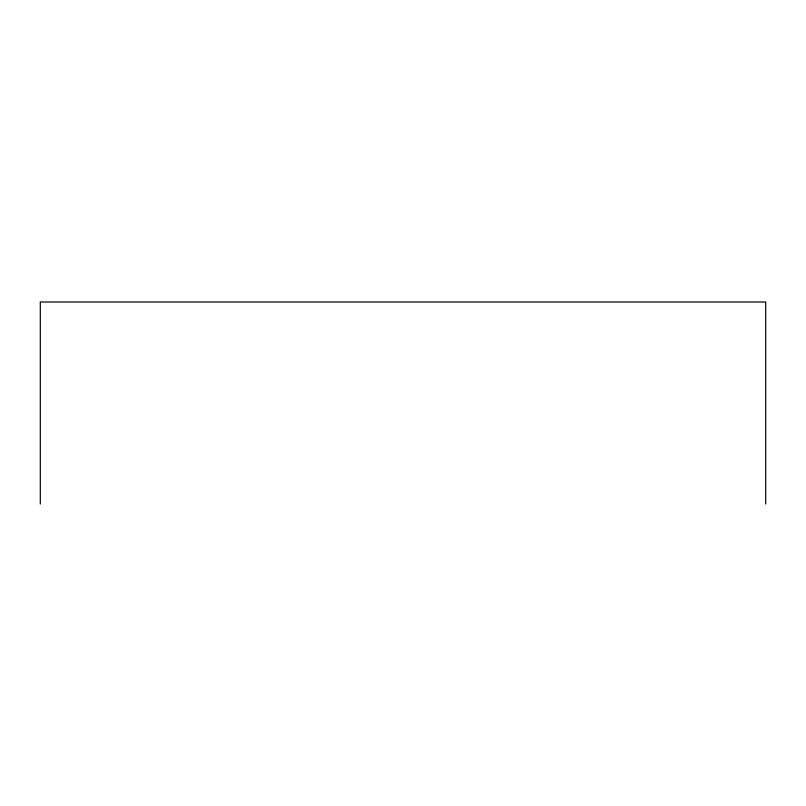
<?xml version="1.0" encoding="UTF-8"?>
<svg xmlns="http://www.w3.org/2000/svg" width="806" height="806" viewBox="0 0 806 806"><rect width="100%" height="100%" fill="white"/><g stroke="black" fill="none" stroke-linecap="round" stroke-linejoin="round"><path stroke-width="1.21" d="M765.7 504.002L765.7 301.998L40.3 301.998L40.3 504.002"/></g></svg>
